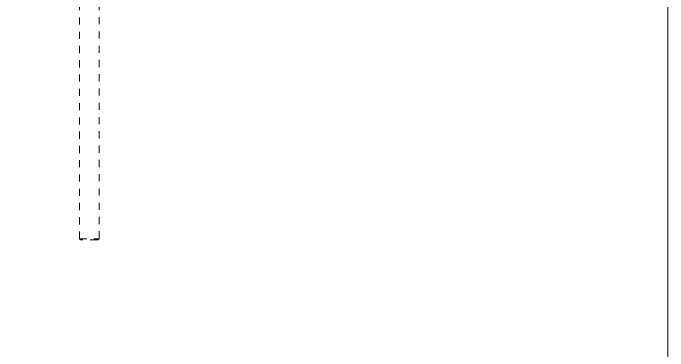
# Model space of a CAD drawing. Header units: inches. Extents: x -12 to 176, y -4 to 123.
# Drawn here: x 67.26 to 76.44, y 80.39 to 85.13 of the extents above; entities that cross this region are included whole.
import ezdxf

# ---------------------------------------------------------------- set-up
doc = ezdxf.new("R2010")
doc.units = ezdxf.units.IN
doc.linetypes.add('HIDDEN', pattern=[1.905, 1.27, -0.635])
doc.layers.add('ZANO_R', color=7, linetype='Continuous', lineweight=0)
doc.layers.add('ZANO_R_przerywana', color=250, linetype='HIDDEN', lineweight=0)

msp = doc.modelspace()

# ---------------------------------------------------------------- linework, layer by layer
at = {"layer": 'ZANO_R'}
msp.add_lwpolyline([(-3.24405, 86.67624), (76.4408, 86.67624), (76.4408, 70.9282), (-3.24405, 70.9282)], close=True, dxfattribs=at)
at = {"layer": 'ZANO_R_przerywana', "ltscale": 0.05}
for p, q in [((68.19489, 81.96693), (68.19489, 86.87097)), ((68.47048, 86.87097), (68.47048, 81.96693)), ((68.19498, 81.96693), (68.19489, 81.96693)), ((68.19489, 81.96693), (68.19489, 81.96693)), ((68.19489, 81.96693), (68.45881, 81.96693)), ((68.21211, 81.94971), (68.19494, 81.96688)), ((68.47043, 81.96688), (68.45325, 81.94971)), ((68.45881, 81.96693), (68.47038, 81.96693)), ((68.44304, 81.94971), (68.21212, 81.94971)), ((68.45066, 81.94971), (68.44304, 81.94971)), ((68.45266, 81.94971), (68.45066, 81.94971)), ((68.45314, 81.94971), (68.45266, 81.94971)), ((68.45324, 81.94971), (68.45314, 81.94971)), ((68.45324, 81.94971), (68.45325, 81.94971)), ((68.45325, 81.94971), (68.45324, 81.94971)), ((68.45325, 81.94971), (68.45325, 81.94971)), ((68.45325, 81.94971), (68.45325, 81.94971))]:
    msp.add_line(p, q, dxfattribs=at)

doc.saveas('drawing.dxf')
